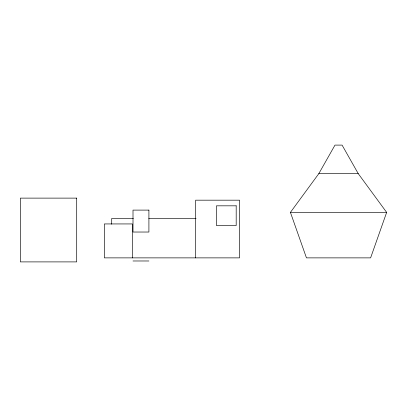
<?xml version="1.0" encoding="UTF-8"?>
<svg xmlns="http://www.w3.org/2000/svg" width="407" height="407" viewBox="0 0 407 407"><rect width="100%" height="100%" fill="white"/><g stroke="black" fill="none" stroke-linecap="round" stroke-linejoin="round"><path stroke-width="0.61" d="M386.65 212.383L370.609 257.875L306.456 257.875L290.42 212.383L318.808 173.667L334.986 145.101L342.084 145.101L358.262 173.667L386.65 212.383L290.42 212.383M318.808 173.667L358.262 173.667M133.374 218.457L111.706 218.457L111.706 224.181M148.825 218.457L196.072 218.457M133.003 260.979L148.911 260.979M195.65 257.875L195.65 200.178L239.545 200.178L239.545 257.875L104.365 257.875L104.365 223.936L132.351 223.936L132.351 257.875M76.704 198.117L20.35 198.117L20.35 261.899L76.704 261.899L76.704 198.117M236.187 205.825L216.458 205.825L216.458 225.554L236.187 225.554L236.187 205.825M148.911 210.104L133.003 210.104L133.003 232.031L148.911 232.031L148.911 210.104"/></g></svg>
